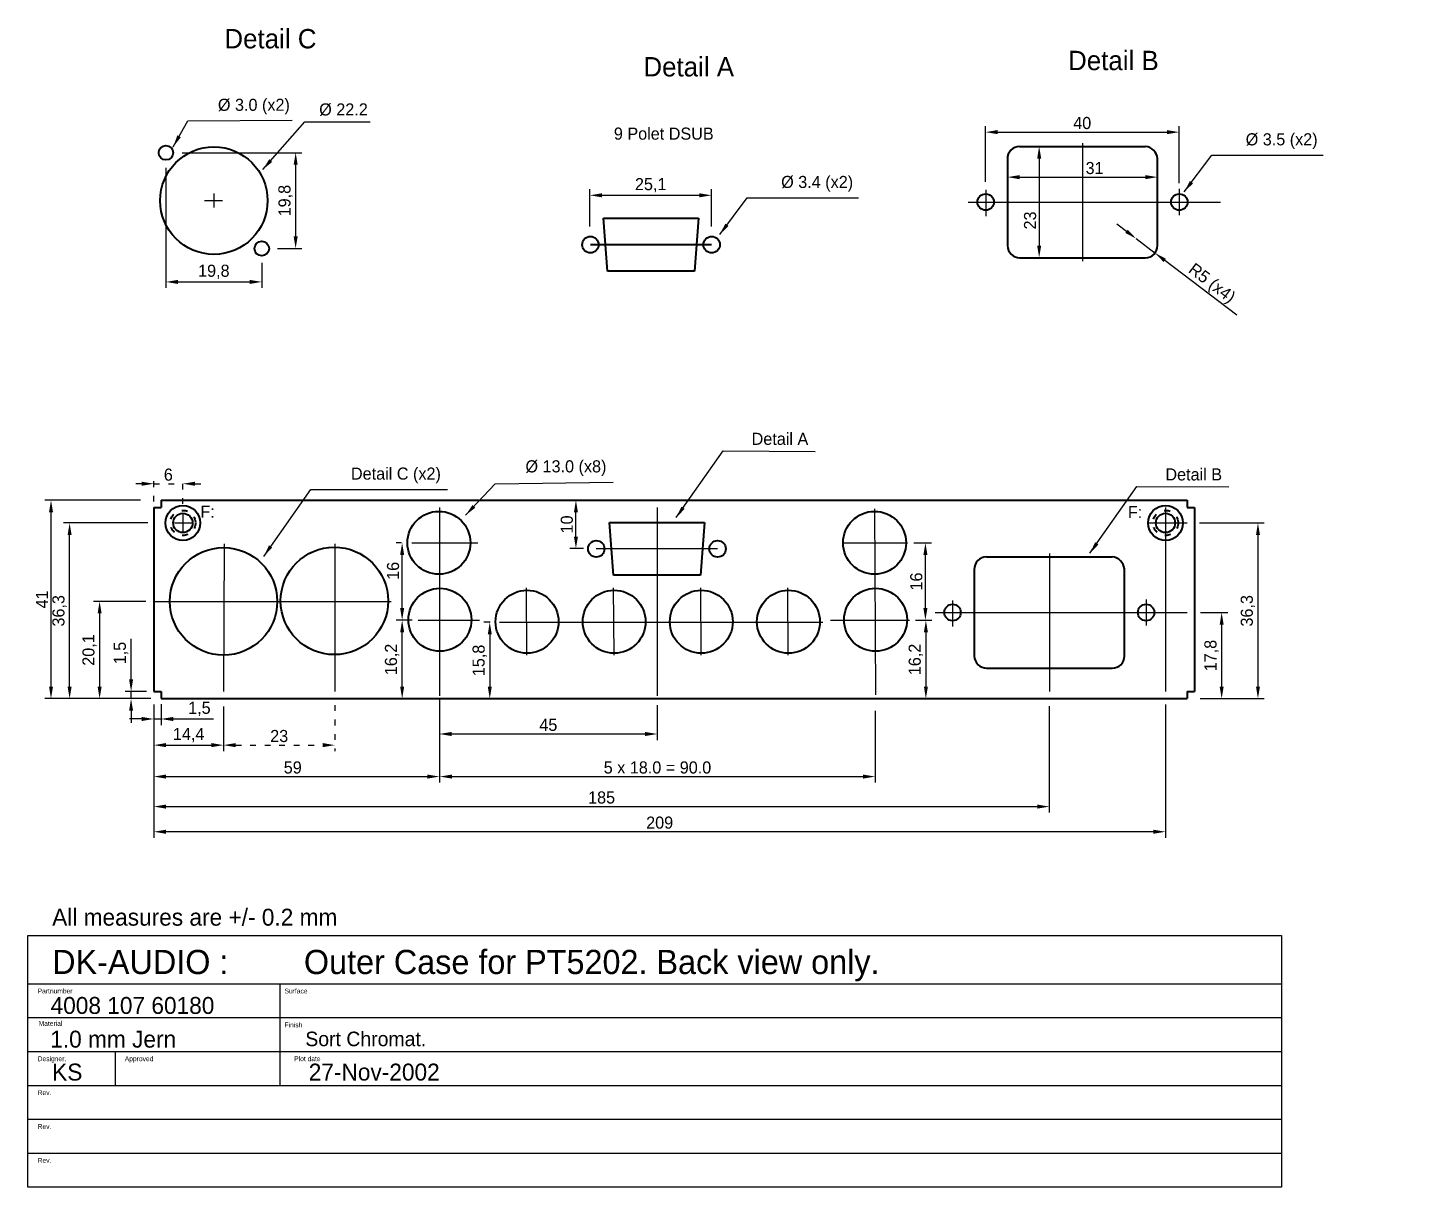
# Model space of a CAD drawing. Header units: millimetres. Extents: x 52 to 1784, y 364 to 751.
# Drawn here: x 1494.6 to 1783.6, y 367.8 to 607.3 of the extents above; entities that cross this region are included whole.
import ezdxf

# ---------------------------------------------------------------- set-up
doc = ezdxf.new("R2010")
doc.units = ezdxf.units.MM
doc.linetypes.add('ACAD_ISO03W100', pattern=[30, 12, -18])
doc.layers.add('kabinet', color=4, linetype='Continuous', lineweight=40)
for name, color, linetype in [('Kabinet dim', 2, 'Continuous'), ('Kabinet guids', 7, 'Continuous'), ('kabinet_dim', 7, 'Continuous'), ('kabinet_dim_help', 7, 'Continuous'), ('kabinet_head', 2, 'Continuous')]:
    doc.layers.add(name, color=color, linetype=linetype)
doc.dimstyles.new('ISO-25', dxfattribs={"dimtxt": 2.5, "dimasz": 2.5, "dimexe": 1.25, "dimexo": 0.625, "dimtad": 1, "dimtxsty": 'Standard', "dimcen": 2.5, "dimadec": 0, "dimazin": 0, "dimtfac": 1, "dimtmove": 0, "dimatfit": 3, "dimfxl": 0, "dimarcsym": 0})

# ---------------------------------------------------------------- blocks, each defined once
blk = doc.blocks.new('*D205')
at = {"layer": 'DEFPOINTS', "color": 0, "ltscale": 0.1}
for p in [(1735.98, 505), (1736.08, 468.7), (1748.68, 468.7)]:
    blk.add_point(p, dxfattribs=at)
at = {"layer": 'Kabinet dim', "color": 0, "lineweight": -2, "ltscale": 0.1}
for p, q in [((1736.61, 505), (1749.93, 505)), ((1748.68, 502.5), (1748.68, 471.2)), ((1736.71, 468.7), (1749.93, 468.7))]:
    blk.add_line(p, q, dxfattribs=at)
at = {"layer": 'Kabinet dim', "color": 0, "ltscale": 0.1}
for points in [[(1748.27, 502.5), (1749.1, 502.5), (1748.68, 505)], [(1748.27, 471.2), (1749.1, 471.2), (1748.68, 468.7)]]:
    blk.add_solid(points, dxfattribs=at)
at = {"layer": 'Kabinet dim', "color": 0, "ltscale": 0.1, "insert": (1746.6, 486.85), "char_height": 2.5, "attachment_point": 5, "rotation": 90}
blk.add_mtext('36,3', dxfattribs=at)
blk = doc.blocks.new('*D206')
at = {"layer": 'DEFPOINTS', "color": 0, "ltscale": 0.1}
for p in [(1736.18, 486.5), (1737.68, 468.7), (1741.18, 468.7)]:
    blk.add_point(p, dxfattribs=at)
at = {"layer": 'Kabinet dim', "color": 0, "lineweight": -2, "ltscale": 0.1}
for p, q in [((1736.81, 486.5), (1742.43, 486.5)), ((1741.18, 484), (1741.18, 471.2)), ((1738.31, 468.7), (1742.43, 468.7))]:
    blk.add_line(p, q, dxfattribs=at)
at = {"layer": 'Kabinet dim', "color": 0, "ltscale": 0.1}
for points in [[(1740.77, 484), (1741.6, 484), (1741.18, 486.5)], [(1740.77, 471.2), (1741.6, 471.2), (1741.18, 468.7)]]:
    blk.add_solid(points, dxfattribs=at)
at = {"layer": 'Kabinet dim', "color": 0, "ltscale": 0.1, "insert": (1739.1, 477.6), "char_height": 2.5, "attachment_point": 5, "rotation": 90}
blk.add_mtext('17,8', dxfattribs=at)
blk = doc.blocks.new('*D207')
at = {"layer": 'DEFPOINTS', "color": 0, "ltscale": 0.1}
for p in [(1677.28, 484.9), (1677.38, 468.7), (1680.08, 468.7)]:
    blk.add_point(p, dxfattribs=at)
at = {"layer": 'Kabinet dim', "color": 0, "lineweight": -2, "ltscale": 0.1}
for p, q in [((1677.91, 484.9), (1681.33, 484.9)), ((1680.08, 482.4), (1680.08, 471.2)), ((1678.01, 468.7), (1681.33, 468.7))]:
    blk.add_line(p, q, dxfattribs=at)
at = {"layer": 'Kabinet dim', "color": 0, "ltscale": 0.1}
for points in [[(1679.67, 482.4), (1680.5, 482.4), (1680.08, 484.9)], [(1679.67, 471.2), (1680.5, 471.2), (1680.08, 468.7)]]:
    blk.add_solid(points, dxfattribs=at)
at = {"layer": 'Kabinet dim', "color": 0, "ltscale": 0.1, "insert": (1678, 476.8), "char_height": 2.5, "attachment_point": 5, "rotation": 90}
blk.add_mtext('16,2', dxfattribs=at)
blk = doc.blocks.new('*D208')
at = {"layer": 'DEFPOINTS', "color": 0, "ltscale": 0.1}
for p in [(1571.88, 484.9), (1574.58, 484.9), (1575.28, 468.7)]:
    blk.add_point(p, dxfattribs=at)
at = {"layer": 'Kabinet dim', "color": 0, "lineweight": -2, "ltscale": 0.1}
for p, q in [((1573.96, 484.9), (1570.63, 484.9)), ((1571.88, 471.2), (1571.88, 482.4)), ((1574.66, 468.7), (1570.63, 468.7))]:
    blk.add_line(p, q, dxfattribs=at)
at = {"layer": 'Kabinet dim', "color": 0, "ltscale": 0.1}
for points in [[(1571.47, 482.4), (1572.3, 482.4), (1571.88, 484.9)], [(1571.47, 471.2), (1572.3, 471.2), (1571.88, 468.7)]]:
    blk.add_solid(points, dxfattribs=at)
at = {"layer": 'Kabinet dim', "color": 0, "ltscale": 0.1, "insert": (1569.8, 476.8), "char_height": 2.5, "attachment_point": 5, "rotation": 90}
blk.add_mtext('16,2', dxfattribs=at)
blk = doc.blocks.new('*D209')
at = {"layer": 'DEFPOINTS', "color": 0, "ltscale": 0.1}
for p in [(1503.18, 505), (1519.98, 505), (1505.98, 468.7)]:
    blk.add_point(p, dxfattribs=at)
at = {"layer": 'Kabinet dim', "color": 0, "lineweight": -2, "ltscale": 0.1}
for p, q in [((1519.36, 505), (1501.93, 505)), ((1503.18, 471.2), (1503.18, 502.5)), ((1505.36, 468.7), (1501.93, 468.7))]:
    blk.add_line(p, q, dxfattribs=at)
at = {"layer": 'Kabinet dim', "color": 0, "ltscale": 0.1}
for points in [[(1502.77, 502.5), (1503.6, 502.5), (1503.18, 505)], [(1502.77, 471.2), (1503.6, 471.2), (1503.18, 468.7)]]:
    blk.add_solid(points, dxfattribs=at)
at = {"layer": 'Kabinet dim', "color": 0, "ltscale": 0.1, "insert": (1501.1, 486.85), "char_height": 2.5, "attachment_point": 5, "rotation": 90}
blk.add_mtext('36,3', dxfattribs=at)
blk = doc.blocks.new('*D210')
at = {"layer": 'DEFPOINTS', "color": 0, "ltscale": 0.1}
for p in [(1519.58, 488.8), (1509.38, 468.7), (1518.98, 468.7)]:
    blk.add_point(p, dxfattribs=at)
at = {"layer": 'Kabinet dim', "color": 0, "lineweight": -2, "ltscale": 0.1}
for p, q in [((1518.96, 488.8), (1508.13, 488.8)), ((1509.38, 486.3), (1509.38, 471.2)), ((1518.36, 468.7), (1508.13, 468.7))]:
    blk.add_line(p, q, dxfattribs=at)
at = {"layer": 'Kabinet dim', "color": 0, "ltscale": 0.1}
for points in [[(1508.97, 486.3), (1509.8, 486.3), (1509.38, 488.8)], [(1508.97, 471.2), (1509.8, 471.2), (1509.38, 468.7)]]:
    blk.add_solid(points, dxfattribs=at)
at = {"layer": 'Kabinet dim', "color": 0, "ltscale": 0.1, "insert": (1507.3, 478.75), "char_height": 2.5, "attachment_point": 5, "rotation": 90}
blk.add_mtext('20,1', dxfattribs=at)
blk = doc.blocks.new('*D211')
at = {"layer": 'DEFPOINTS', "color": 0, "ltscale": 0.1}
for p in [(1499.34, 509.7), (1518.48, 509.7), (1520.58, 468.7)]:
    blk.add_point(p, dxfattribs=at)
at = {"layer": 'Kabinet dim', "color": 0, "lineweight": -2, "ltscale": 0.1}
for p, q in [((1517.86, 509.7), (1498.09, 509.7)), ((1499.34, 471.2), (1499.34, 507.2)), ((1519.96, 468.7), (1498.09, 468.7))]:
    blk.add_line(p, q, dxfattribs=at)
at = {"layer": 'Kabinet dim', "color": 0, "ltscale": 0.1}
for points in [[(1498.93, 507.2), (1499.76, 507.2), (1499.34, 509.7)], [(1498.93, 471.2), (1499.76, 471.2), (1499.34, 468.7)]]:
    blk.add_solid(points, dxfattribs=at)
at = {"layer": 'Kabinet dim', "color": 0, "ltscale": 0.1, "insert": (1497.47, 489.2), "char_height": 2.5, "attachment_point": 5, "rotation": 90}
blk.add_mtext('41', dxfattribs=at)
blk = doc.blocks.new('*D212')
at = {"layer": 'DEFPOINTS', "color": 0, "ltscale": 0.1}
for p in [(1729.58, 468.1), (1520.58, 456.9), (1520.58, 441.2)]:
    blk.add_point(p, dxfattribs=at)
at = {"layer": 'Kabinet dim', "color": 0, "lineweight": -2, "ltscale": 0.1}
for p, q in [((1729.58, 467.47), (1729.58, 439.95)), ((1520.58, 456.27), (1520.58, 439.95)), ((1727.08, 441.2), (1523.08, 441.2))]:
    blk.add_line(p, q, dxfattribs=at)
at = {"layer": 'Kabinet dim', "color": 0, "ltscale": 0.1}
for points in [[(1523.08, 441.62), (1523.08, 440.78), (1520.58, 441.2)], [(1727.08, 441.62), (1727.08, 440.78), (1729.58, 441.2)]]:
    blk.add_solid(points, dxfattribs=at)
at = {"layer": 'Kabinet dim', "color": 0, "ltscale": 0.1, "insert": (1625.08, 443.07), "char_height": 2.5, "attachment_point": 5}
blk.add_mtext('209', dxfattribs=at)
blk = doc.blocks.new('*D213')
at = {"layer": 'DEFPOINTS', "color": 0, "ltscale": 0.1}
for p in [(1705.58, 467.8), (1520.58, 454.5), (1705.58, 446.4)]:
    blk.add_point(p, dxfattribs=at)
at = {"layer": 'Kabinet dim', "color": 0, "lineweight": -2, "ltscale": 0.1}
for p, q in [((1705.58, 467.17), (1705.58, 445.15)), ((1520.58, 453.87), (1520.58, 445.15)), ((1523.08, 446.4), (1703.08, 446.4))]:
    blk.add_line(p, q, dxfattribs=at)
at = {"layer": 'Kabinet dim', "color": 0, "ltscale": 0.1}
for points in [[(1523.08, 446.82), (1523.08, 445.98), (1520.58, 446.4)], [(1703.08, 446.82), (1703.08, 445.98), (1705.58, 446.4)]]:
    blk.add_solid(points, dxfattribs=at)
at = {"layer": 'Kabinet dim', "color": 0, "ltscale": 0.1, "insert": (1613.08, 448.27), "char_height": 2.5, "attachment_point": 5}
blk.add_mtext('185', dxfattribs=at)
blk = doc.blocks.new('*D214')
at = {"layer": 'DEFPOINTS', "color": 0, "linetype": 'Continuous', "ltscale": 0.1}
for p in [(1579.58, 469.26), (1520.58, 461.46), (1579.58, 452.6)]:
    blk.add_point(p, dxfattribs=at)
at = {"layer": 'Kabinet dim', "color": 0, "linetype": 'Continuous', "lineweight": -2, "ltscale": 0.1}
for p, q in [((1579.58, 468.64), (1579.58, 451.35)), ((1520.58, 460.84), (1520.58, 451.35)), ((1523.08, 452.6), (1577.08, 452.6))]:
    blk.add_line(p, q, dxfattribs=at)
at = {"layer": 'Kabinet dim', "color": 0, "linetype": 'Continuous', "ltscale": 0.1}
for points in [[(1523.08, 453.02), (1523.08, 452.18), (1520.58, 452.6)], [(1577.08, 453.02), (1577.08, 452.18), (1579.58, 452.6)]]:
    blk.add_solid(points, dxfattribs=at)
at = {"layer": 'Kabinet dim', "color": 0, "linetype": 'Continuous', "ltscale": 0.1, "insert": (1549.28, 454.47), "char_height": 2.5, "attachment_point": 5}
blk.add_mtext('59', dxfattribs=at)
blk = doc.blocks.new('*D215')
at = {"layer": 'DEFPOINTS', "color": 0, "linetype": 'ACAD_ISO03W100', "ltscale": 0.1}
for p in [(1557.98, 468), (1534.98, 459.9), (1557.98, 459.1)]:
    blk.add_point(p, dxfattribs=at)
at = {"layer": 'Kabinet dim', "color": 0, "linetype": 'ACAD_ISO03W100', "lineweight": -2, "ltscale": 0.1}
for p, q in [((1557.98, 467.37), (1557.98, 457.85)), ((1534.98, 459.27), (1534.98, 457.85)), ((1537.48, 459.1), (1555.48, 459.1))]:
    blk.add_line(p, q, dxfattribs=at)
at = {"layer": 'Kabinet dim', "color": 0, "linetype": 'ACAD_ISO03W100', "ltscale": 0.1}
for points in [[(1537.48, 459.52), (1537.48, 458.68), (1534.98, 459.1)], [(1555.48, 459.52), (1555.48, 458.68), (1557.98, 459.1)]]:
    blk.add_solid(points, dxfattribs=at)
at = {"layer": 'Kabinet dim', "color": 0, "linetype": 'ACAD_ISO03W100', "ltscale": 0.1, "insert": (1546.48, 460.97), "char_height": 2.5, "attachment_point": 5}
blk.add_mtext('23', dxfattribs=at)
blk = doc.blocks.new('*D216')
at = {"layer": 'DEFPOINTS', "color": 0, "ltscale": 0.1}
for p in [(1520.58, 465.7), (1534.98, 467.7), (1534.98, 459.1)]:
    blk.add_point(p, dxfattribs=at)
at = {"layer": 'Kabinet dim', "color": 0, "lineweight": -2, "ltscale": 0.1}
for p, q in [((1534.98, 467.07), (1534.98, 457.85)), ((1520.58, 465.07), (1520.58, 457.85)), ((1523.08, 459.1), (1532.48, 459.1))]:
    blk.add_line(p, q, dxfattribs=at)
at = {"layer": 'Kabinet dim', "color": 0, "ltscale": 0.1}
for points in [[(1523.08, 459.52), (1523.08, 458.68), (1520.58, 459.1)], [(1532.48, 459.52), (1532.48, 458.68), (1534.98, 459.1)]]:
    blk.add_solid(points, dxfattribs=at)
at = {"layer": 'Kabinet dim', "color": 0, "ltscale": 0.1, "insert": (1527.78, 461.18), "char_height": 2.5, "attachment_point": 5}
blk.add_mtext('14,4', dxfattribs=at)
blk = doc.blocks.new('*D217')
at = {"layer": 'DEFPOINTS', "color": 0, "ltscale": 0.1}
for p in [(1520.58, 468.1), (1522.08, 468.2), (1522.08, 464.5)]:
    blk.add_point(p, dxfattribs=at)
at = {"layer": 'Kabinet dim', "color": 0, "lineweight": -2, "ltscale": 0.1}
for p, q in [((1520.58, 467.47), (1520.58, 463.25)), ((1522.08, 467.57), (1522.08, 463.25)), ((1518.08, 464.5), (1515.58, 464.5)), ((1520.58, 464.5), (1522.08, 464.5)), ((1524.58, 464.5), (1532.92, 464.5))]:
    blk.add_line(p, q, dxfattribs=at)
at = {"layer": 'Kabinet dim', "color": 0, "ltscale": 0.1}
for points in [[(1518.08, 464.92), (1518.08, 464.08), (1520.58, 464.5)], [(1524.58, 464.92), (1524.58, 464.08), (1522.08, 464.5)]]:
    blk.add_solid(points, dxfattribs=at)
at = {"layer": 'Kabinet dim', "color": 0, "ltscale": 0.1, "insert": (1530, 466.58), "char_height": 2.5, "attachment_point": 5}
blk.add_mtext('1,5', dxfattribs=at)
blk = doc.blocks.new('*D218')
at = {"layer": 'DEFPOINTS', "color": 0, "ltscale": 0.1}
for p in [(1515.88, 470.2), (1519.18, 468.7), (1519.68, 470.2)]:
    blk.add_point(p, dxfattribs=at)
at = {"layer": 'Kabinet dim', "color": 0, "lineweight": -2, "ltscale": 0.1}
for p, q in [((1515.88, 472.7), (1515.88, 481.03)), ((1519.06, 470.2), (1514.63, 470.2)), ((1518.56, 468.7), (1514.63, 468.7)), ((1515.88, 468.7), (1515.88, 470.2)), ((1515.88, 466.2), (1515.88, 463.7))]:
    blk.add_line(p, q, dxfattribs=at)
at = {"layer": 'Kabinet dim', "color": 0, "ltscale": 0.1}
for points in [[(1515.47, 472.7), (1516.3, 472.7), (1515.88, 470.2)], [(1515.47, 466.2), (1516.3, 466.2), (1515.88, 468.7)]]:
    blk.add_solid(points, dxfattribs=at)
at = {"layer": 'Kabinet dim', "color": 0, "ltscale": 0.1, "insert": (1513.8, 478.12), "char_height": 2.5, "attachment_point": 5, "rotation": 90}
blk.add_mtext('1,5', dxfattribs=at)
blk = doc.blocks.new('*D219')
at = {"layer": 'DEFPOINTS', "color": 0, "linetype": 'Continuous', "ltscale": 0.1}
for p in [(1669.58, 466.8), (1579.68, 452.6), (1669.58, 452.6)]:
    blk.add_point(p, dxfattribs=at)
at = {"layer": 'Kabinet dim', "color": 0, "linetype": 'Continuous', "lineweight": -2, "ltscale": 0.1}
for p, q in [((1669.58, 466.17), (1669.58, 451.35)), ((1579.68, 453.22), (1579.68, 453.85)), ((1582.18, 452.6), (1667.08, 452.6))]:
    blk.add_line(p, q, dxfattribs=at)
at = {"layer": 'Kabinet dim', "color": 0, "linetype": 'Continuous', "ltscale": 0.1}
for points in [[(1582.18, 453.02), (1582.18, 452.18), (1579.68, 452.6)], [(1667.08, 453.02), (1667.08, 452.18), (1669.58, 452.6)]]:
    blk.add_solid(points, dxfattribs=at)
at = {"layer": 'Kabinet dim', "color": 0, "linetype": 'Continuous', "ltscale": 0.1, "insert": (1624.63, 454.47), "char_height": 2.5, "attachment_point": 5}
blk.add_mtext('5 x 18.0 = 90.0', dxfattribs=at)
blk = doc.blocks.new('*D220')
at = {"layer": 'DEFPOINTS', "color": 0, "ltscale": 0.1}
for p in [(1624.58, 468), (1579.58, 462.6), (1624.58, 461.4)]:
    blk.add_point(p, dxfattribs=at)
at = {"layer": 'Kabinet dim', "color": 0, "lineweight": -2, "ltscale": 0.1}
for p, q in [((1624.58, 467.37), (1624.58, 460.15)), ((1579.58, 461.97), (1579.58, 460.15)), ((1582.08, 461.4), (1622.08, 461.4))]:
    blk.add_line(p, q, dxfattribs=at)
at = {"layer": 'Kabinet dim', "color": 0, "ltscale": 0.1}
for points in [[(1582.08, 461.82), (1582.08, 460.98), (1579.58, 461.4)], [(1622.08, 461.82), (1622.08, 460.98), (1624.58, 461.4)]]:
    blk.add_solid(points, dxfattribs=at)
at = {"layer": 'Kabinet dim', "color": 0, "ltscale": 0.1, "insert": (1602.08, 463.27), "char_height": 2.5, "attachment_point": 5}
blk.add_mtext('45', dxfattribs=at)
blk = doc.blocks.new('*D221')
at = {"layer": 'DEFPOINTS', "color": 0, "ltscale": 0.1}
for p in [(1590.68, 484.5), (1589.98, 468.7), (1590.68, 468.7)]:
    blk.add_point(p, dxfattribs=at)
at = {"layer": 'Kabinet dim', "color": 0, "lineweight": -2, "ltscale": 0.1}
for p, q in [((1590.06, 484.5), (1588.73, 484.5)), ((1589.98, 482), (1589.98, 471.2)), ((1590.06, 468.7), (1588.73, 468.7))]:
    blk.add_line(p, q, dxfattribs=at)
at = {"layer": 'Kabinet dim', "color": 0, "ltscale": 0.1}
for points in [[(1589.57, 482), (1590.4, 482), (1589.98, 484.5)], [(1589.57, 471.2), (1590.4, 471.2), (1589.98, 468.7)]]:
    blk.add_solid(points, dxfattribs=at)
at = {"layer": 'Kabinet dim', "color": 0, "ltscale": 0.1, "insert": (1587.9, 476.6), "char_height": 2.5, "attachment_point": 5, "rotation": 90}
blk.add_mtext('15,8', dxfattribs=at)
blk = doc.blocks.new('*D222')
at = {"layer": 'DEFPOINTS', "color": 0, "ltscale": 0.1}
for p in [(1525.78, 581.5), (1545.48, 561.7), (1549.88, 561.7)]:
    blk.add_point(p, dxfattribs=at)
at = {"layer": 'Kabinet dim', "color": 0, "lineweight": -2, "ltscale": 0.1}
for p, q in [((1526.41, 581.5), (1551.13, 581.5)), ((1549.88, 579), (1549.88, 564.2)), ((1546.11, 561.7), (1551.13, 561.7))]:
    blk.add_line(p, q, dxfattribs=at)
at = {"layer": 'Kabinet dim', "color": 0, "ltscale": 0.1}
for points in [[(1549.47, 579), (1550.3, 579), (1549.88, 581.5)], [(1549.47, 564.2), (1550.3, 564.2), (1549.88, 561.7)]]:
    blk.add_solid(points, dxfattribs=at)
at = {"layer": 'Kabinet dim', "color": 0, "ltscale": 0.1, "insert": (1547.8, 571.6), "char_height": 2.5, "attachment_point": 5, "rotation": 90}
blk.add_mtext('19,8', dxfattribs=at)
blk = doc.blocks.new('*D223')
at = {"layer": 'DEFPOINTS', "color": 0, "ltscale": 0.1}
for p in [(1523.08, 579), (1542.88, 559.4), (1542.88, 554.8)]:
    blk.add_point(p, dxfattribs=at)
at = {"layer": 'Kabinet dim', "color": 0, "lineweight": -2, "ltscale": 0.1}
for p, q in [((1523.08, 578.37), (1523.08, 553.55)), ((1542.88, 558.77), (1542.88, 553.55)), ((1525.58, 554.8), (1540.38, 554.8))]:
    blk.add_line(p, q, dxfattribs=at)
at = {"layer": 'Kabinet dim', "color": 0, "ltscale": 0.1}
for points in [[(1525.58, 555.22), (1525.58, 554.38), (1523.08, 554.8)], [(1540.38, 555.22), (1540.38, 554.38), (1542.88, 554.8)]]:
    blk.add_solid(points, dxfattribs=at)
at = {"layer": 'Kabinet dim', "color": 0, "ltscale": 0.1, "insert": (1532.98, 556.88), "char_height": 2.5, "attachment_point": 5}
blk.add_mtext('19,8', dxfattribs=at)
blk = doc.blocks.new('*D224')
at = {"layer": 'DEFPOINTS', "color": 0, "linetype": 'ACAD_ISO03W100', "ltscale": 0.1}
for p in [(1526.58, 513.1), (1520.58, 508.8), (1526.58, 508.3)]:
    blk.add_point(p, dxfattribs=at)
at = {"layer": 'Kabinet dim', "color": 0, "linetype": 'ACAD_ISO03W100', "lineweight": -2, "ltscale": 0.1}
for p, q in [((1518.08, 513.1), (1515.58, 513.1)), ((1520.58, 509.42), (1520.58, 514.35)), ((1520.58, 513.1), (1526.58, 513.1)), ((1526.58, 508.92), (1526.58, 514.35)), ((1529.08, 513.1), (1531.58, 513.1))]:
    blk.add_line(p, q, dxfattribs=at)
at = {"layer": 'Kabinet dim', "color": 0, "linetype": 'ACAD_ISO03W100', "ltscale": 0.1}
for points in [[(1518.08, 513.52), (1518.08, 512.68), (1520.58, 513.1)], [(1529.08, 513.52), (1529.08, 512.68), (1526.58, 513.1)]]:
    blk.add_solid(points, dxfattribs=at)
at = {"layer": 'Kabinet dim', "color": 0, "linetype": 'ACAD_ISO03W100', "ltscale": 0.1, "insert": (1523.58, 514.97), "char_height": 2.5, "attachment_point": 5}
blk.add_mtext('6', dxfattribs=at)
blk = doc.blocks.new('*D225')
at = {"layer": 'DEFPOINTS', "color": 0, "ltscale": 0.1}
for p in [(1732.38, 585.75), (1692.38, 574.85), (1732.38, 574.6)]:
    blk.add_point(p, dxfattribs=at)
at = {"layer": 'Kabinet dim', "color": 0, "lineweight": -2, "ltscale": 0.1}
for p, q in [((1692.38, 575.47), (1692.38, 587)), ((1732.38, 575.22), (1732.38, 587)), ((1694.88, 585.75), (1729.88, 585.75))]:
    blk.add_line(p, q, dxfattribs=at)
at = {"layer": 'Kabinet dim', "color": 0, "ltscale": 0.1}
for points in [[(1694.88, 586.17), (1694.88, 585.33), (1692.38, 585.75)], [(1729.88, 586.17), (1729.88, 585.33), (1732.38, 585.75)]]:
    blk.add_solid(points, dxfattribs=at)
at = {"layer": 'Kabinet dim', "color": 0, "ltscale": 0.1, "insert": (1712.38, 587.62), "char_height": 2.5, "attachment_point": 5}
blk.add_mtext('40', dxfattribs=at)
blk = doc.blocks.new('*D226')
at = {"layer": 'DEFPOINTS', "color": 0, "ltscale": 0.1}
for p in [(1696.93, 576.7), (1727.93, 576.7), (1727.93, 576.45)]:
    blk.add_point(p, dxfattribs=at)
at = {"layer": 'Kabinet dim', "color": 0, "lineweight": -2, "ltscale": 0.1}
for p, q in [((1696.93, 576.07), (1696.93, 575.2)), ((1699.43, 576.45), (1725.43, 576.45)), ((1727.93, 576.07), (1727.93, 575.2))]:
    blk.add_line(p, q, dxfattribs=at)
at = {"layer": 'Kabinet dim', "color": 0, "ltscale": 0.1}
for points in [[(1699.43, 576.87), (1699.43, 576.03), (1696.93, 576.45)], [(1725.43, 576.87), (1725.43, 576.03), (1727.93, 576.45)]]:
    blk.add_solid(points, dxfattribs=at)
at = {"layer": 'Kabinet dim', "color": 0, "ltscale": 0.1, "insert": (1714.93, 578.32), "char_height": 2.5, "attachment_point": 5}
blk.add_mtext('31', dxfattribs=at)
blk = doc.blocks.new('*D227')
at = {"layer": 'DEFPOINTS', "color": 0, "ltscale": 0.1}
for p in [(1704.68, 582.8), (1703.48, 559.8), (1704.78, 559.8)]:
    blk.add_point(p, dxfattribs=at)
at = {"layer": 'Kabinet dim', "color": 0, "lineweight": -2, "ltscale": 0.1}
for p, q in [((1704.06, 582.8), (1702.23, 582.8)), ((1703.48, 580.3), (1703.48, 562.3)), ((1704.16, 559.8), (1702.23, 559.8))]:
    blk.add_line(p, q, dxfattribs=at)
at = {"layer": 'Kabinet dim', "color": 0, "ltscale": 0.1}
for points in [[(1703.07, 580.3), (1703.9, 580.3), (1703.48, 582.8)], [(1703.07, 562.3), (1703.9, 562.3), (1703.48, 559.8)]]:
    blk.add_solid(points, dxfattribs=at)
at = {"layer": 'Kabinet dim', "color": 0, "ltscale": 0.1, "insert": (1701.61, 567.5), "char_height": 2.5, "attachment_point": 5, "rotation": 90}
blk.add_mtext('23', dxfattribs=at)
blk = doc.blocks.new('*D228')
at = {"layer": 'DEFPOINTS', "color": 0, "ltscale": 0.1}
for p in [(1571.88, 500.9), (1572.38, 500.9), (1572.38, 484.9)]:
    blk.add_point(p, dxfattribs=at)
at = {"layer": 'Kabinet dim', "color": 0, "lineweight": -2, "ltscale": 0.1}
for p, q in [((1571.76, 500.9), (1570.63, 500.9)), ((1571.88, 487.4), (1571.88, 498.4)), ((1571.76, 484.9), (1570.63, 484.9))]:
    blk.add_line(p, q, dxfattribs=at)
at = {"layer": 'Kabinet dim', "color": 0, "ltscale": 0.1}
for points in [[(1571.47, 498.4), (1572.3, 498.4), (1571.88, 500.9)], [(1571.47, 487.4), (1572.3, 487.4), (1571.88, 484.9)]]:
    blk.add_solid(points, dxfattribs=at)
at = {"layer": 'Kabinet dim', "color": 0, "ltscale": 0.1, "insert": (1570.01, 495.1), "char_height": 2.5, "attachment_point": 5, "rotation": 90}
blk.add_mtext('16', dxfattribs=at)
blk = doc.blocks.new('*D229')
at = {"layer": 'DEFPOINTS', "color": 0, "ltscale": 0.1}
for p in [(1607.78, 509.7), (1609.98, 509.7), (1609.98, 499.7)]:
    blk.add_point(p, dxfattribs=at)
at = {"layer": 'Kabinet dim', "color": 0, "lineweight": -2, "ltscale": 0.1}
for p, q in [((1609.36, 509.7), (1606.53, 509.7)), ((1607.78, 502.2), (1607.78, 507.2)), ((1609.36, 499.7), (1606.53, 499.7))]:
    blk.add_line(p, q, dxfattribs=at)
at = {"layer": 'Kabinet dim', "color": 0, "ltscale": 0.1}
for points in [[(1607.37, 507.2), (1608.2, 507.2), (1607.78, 509.7)], [(1607.37, 502.2), (1608.2, 502.2), (1607.78, 499.7)]]:
    blk.add_solid(points, dxfattribs=at)
at = {"layer": 'Kabinet dim', "color": 0, "ltscale": 0.1, "insert": (1605.91, 504.7), "char_height": 2.5, "attachment_point": 5, "rotation": 90}
blk.add_mtext('10', dxfattribs=at)
blk = doc.blocks.new('*D230')
at = {"layer": 'DEFPOINTS', "color": 0, "ltscale": 0.1}
for p in [(1635.78, 572.7), (1610.68, 565.6), (1635.78, 565.6)]:
    blk.add_point(p, dxfattribs=at)
at = {"layer": 'Kabinet dim', "color": 0, "lineweight": -2, "ltscale": 0.1}
for p, q in [((1610.68, 566.22), (1610.68, 573.95)), ((1613.18, 572.7), (1633.28, 572.7)), ((1635.78, 566.22), (1635.78, 573.95))]:
    blk.add_line(p, q, dxfattribs=at)
at = {"layer": 'Kabinet dim', "color": 0, "ltscale": 0.1}
for points in [[(1613.18, 573.12), (1613.18, 572.28), (1610.68, 572.7)], [(1633.28, 573.12), (1633.28, 572.28), (1635.78, 572.7)]]:
    blk.add_solid(points, dxfattribs=at)
at = {"layer": 'Kabinet dim', "color": 0, "ltscale": 0.1, "insert": (1623.23, 574.78), "char_height": 2.5, "attachment_point": 5}
blk.add_mtext('25,1', dxfattribs=at)
blk = doc.blocks.new('*D231')
at = {"layer": 'DEFPOINTS', "color": 0, "ltscale": 0.1}
for p in [(1676.98, 500.9), (1679.98, 500.9), (1678.88, 484.9)]:
    blk.add_point(p, dxfattribs=at)
at = {"layer": 'Kabinet dim', "color": 0, "lineweight": -2, "ltscale": 0.1}
for p, q in [((1677.61, 500.9), (1681.23, 500.9)), ((1679.98, 487.4), (1679.98, 498.4)), ((1679.51, 484.9), (1681.23, 484.9))]:
    blk.add_line(p, q, dxfattribs=at)
at = {"layer": 'Kabinet dim', "color": 0, "ltscale": 0.1}
for points in [[(1679.57, 498.4), (1680.4, 498.4), (1679.98, 500.9)], [(1679.57, 487.4), (1680.4, 487.4), (1679.98, 484.9)]]:
    blk.add_solid(points, dxfattribs=at)
at = {"layer": 'Kabinet dim', "color": 0, "ltscale": 0.1, "insert": (1678.11, 492.9), "char_height": 2.5, "attachment_point": 5, "rotation": 90}
blk.add_mtext('16', dxfattribs=at)
blk = doc.blocks.new('*D232')
at = {"layer": 'DEFPOINTS', "color": 0, "ltscale": 0.1}
for p in [(1723.53, 563.74), (1727.43, 560.77)]:
    blk.add_point(p, dxfattribs=at)
at = {"layer": 'Kabinet dim', "color": 0, "lineweight": -2, "ltscale": 0.1}
for p, q in [((1721.54, 565.25), (1719.55, 566.76)), ((1723.53, 563.74), (1727.43, 560.77)), ((1744.34, 547.9), (1729.42, 559.25))]:
    blk.add_line(p, q, dxfattribs=at)
at = {"layer": 'Kabinet dim', "color": 0, "ltscale": 0.1}
for points in [[(1721.79, 565.58), (1721.29, 564.92), (1723.53, 563.74)], [(1729.67, 559.59), (1729.17, 558.92), (1727.43, 560.77)]]:
    blk.add_solid(points, dxfattribs=at)
at = {"layer": 'Kabinet dim', "color": 0, "ltscale": 0.1, "insert": (1739.01, 554.31), "char_height": 2.5, "attachment_point": 5, "rotation": 322.7382}
blk.add_mtext('R5 (x4)', dxfattribs=at)

msp = doc.modelspace()

# ---------------------------------------------------------------- linework, layer by layer
at = {"layer": 'kabinet'}
for p, q in [((1699.43101, 582.8018), (1725.43101, 582.8018)), ((1696.93101, 580.3018), (1696.93101, 562.3018)), ((1727.93101, 562.3018), (1727.93101, 580.3018)), ((1699.43101, 559.8018), (1725.43101, 559.8018)), ((1522.08333, 509.7), (1734.08333, 509.7)), ((1522.08333, 509.7), (1522.08333, 508.2)), ((1734.08333, 509.7), (1734.08333, 508.2)), ((1520.58333, 508.2), (1520.58333, 470.2)), ((1520.58333, 508.2), (1522.08333, 508.2)), ((1734.08333, 508.2), (1735.58333, 508.2)), ((1735.58333, 508.2), (1735.58333, 470.2)), ((1692.58333, 498), (1718.58333, 498)), ((1690.08333, 495.5), (1690.08333, 477.5)), ((1721.08333, 477.5), (1721.08333, 495.5)), ((1692.58333, 475), (1718.58333, 475)), ((1520.58333, 470.2), (1522.08333, 470.2)), ((1522.08333, 470.2), (1522.08333, 468.7)), ((1522.08333, 468.7), (1734.08333, 468.7)), ((1734.08333, 470.2), (1735.58333, 470.2)), ((1734.08333, 470.2), (1734.08333, 468.7))]:
    msp.add_line(p, q, dxfattribs=at)
at = {"layer": 'kabinet', "ltscale": 0.1}
for p, q in [((1613.48487, 567.94043), (1633.11136, 567.94043)), ((1614.31272, 557.04043), (1613.48487, 567.94043)), ((1633.11136, 567.94043), (1632.28351, 557.04043)), ((1635.82312, 562.49043), (1610.77312, 562.49043)), ((1632.28351, 557.04043), (1614.31272, 557.04043)), ((1614.69509, 505.1), (1634.32158, 505.1)), ((1615.52294, 494.2), (1614.69509, 505.1)), ((1634.32158, 505.1), (1633.49373, 494.2)), ((1633.49373, 494.2), (1615.52294, 494.2))]:
    msp.add_line(p, q, dxfattribs=at)
at = {"layer": 'kabinet'}
for centre, radius in [((1523.08333, 581.5), 1.5), ((1532.98333, 571.6), 11.1), ((1692.43101, 571.3018), 1.7), ((1732.43101, 571.3018), 1.7), ((1542.88333, 561.7), 1.5), ((1579.48333, 500.9), 6.5), ((1669.48333, 500.9), 6.5), ((1534.98333, 488.8), 11.1), ((1557.88333, 488.9), 11.1), ((1579.68333, 485), 6.5), ((1669.68333, 485), 6.5), ((1597.68333, 484.6), 6.5), ((1615.68333, 484.6), 6.5), ((1633.68333, 484.6), 6.5), ((1651.68333, 484.6), 6.5), ((1685.58333, 486.5), 1.7), ((1725.58333, 486.5), 1.7)]:
    msp.add_circle(centre, radius, dxfattribs=at)
at = {"layer": 'kabinet', "ltscale": 0.1}
for centre in [(1610.77312, 562.49043), (1635.82312, 562.49043), (1611.98333, 499.65), (1637.03333, 499.65)]:
    msp.add_circle(centre, 1.7, dxfattribs=at)
at = {"layer": 'kabinet', "linetype": 'Continuous', "ltscale": 0.1}
for centre, radius in [((1526.58334, 505), 3.6), ((1526.58334, 505), 2), ((1729.58334, 505), 3.6), ((1729.58334, 505), 2)]:
    msp.add_circle(centre, radius, dxfattribs=at)
at = {"layer": 'kabinet', "linetype": 'ACAD_ISO03W100', "ltscale": 0.1}
for centre in [(1526.58334, 505), (1729.58334, 505)]:
    msp.add_circle(centre, 2.6, dxfattribs=at)
at = {"layer": 'kabinet'}
for centre, radius, start, end in [((1699.48101, 580.2518), 2.55049, 91.1233027, 181.1233027), ((1725.18286, 580.05365), 2.75933, 5.1596517, 84.8403483), ((1699.48101, 562.3518), 2.55049, 181.1233027, 271.1233027), ((1725.48101, 562.2518), 2.45051, 268.8308607, 1.1691393), ((1692.63333, 495.45), 2.55049, 91.1233027, 181.1233027), ((1718.33518, 495.25185), 2.75933, 5.1596517, 84.8403483), ((1692.63333, 477.55), 2.55049, 181.1233027, 271.1233027), ((1718.63333, 477.45), 2.45051, 268.8308607, 1.1691393)]:
    msp.add_arc(centre, radius, start, end, dxfattribs=at)
at = {"layer": 'Kabinet dim'}
for p, q in [((1532.98333, 573.1), (1532.98333, 570.2)), ((1531.08333, 571.6), (1534.78333, 571.6))]:
    msp.add_line(p, q, dxfattribs=at)
at = {"layer": 'Kabinet guids'}
for p, q in [((1662.78333, 500.9), (1676.28333, 500.9)), ((1591.98333, 484.5), (1658.78333, 484.5)), ((1660.38333, 484.9), (1676.68333, 484.9))]:
    msp.add_line(p, q, dxfattribs=at)
at = {"layer": 'kabinet_dim_help'}
for p, q in [((1712.43101, 583.5018), (1712.4269, 559.08918)), ((1692.43101, 573.8018), (1692.43101, 568.4018)), ((1732.43101, 574.0018), (1732.43101, 568.6018)), ((1688.83101, 571.3018), (1740.93101, 571.3018)), ((1729.58333, 508.2), (1729.58333, 470.2)), ((1726.08333, 505), (1734.08333, 505)), ((1535.08333, 500.7), (1534.98333, 470.2)), ((1557.98333, 500.7), (1557.98333, 470.2)), ((1705.58333, 498.7), (1705.58333, 470.2)), ((1520.58333, 488.8), (1569.58333, 488.8)), ((1685.58333, 489), (1685.58333, 483.6)), ((1725.58333, 489.2), (1725.58333, 483.8)), ((1681.98333, 486.5), (1734.08333, 486.5))]:
    msp.add_line(p, q, dxfattribs=at)
at = {"layer": 'kabinet_dim_help', "linetype": 'ACAD_ISO03W100'}
for p, q in [((1526.58333, 506.9), (1526.58333, 503.1)), ((1524.88333, 505), (1528.38333, 505))]:
    msp.add_line(p, q, dxfattribs=at)
at = {"layer": 'kabinet_dim_help', "linetype": 'Continuous'}
for p, q in [((1579.58333, 508.2), (1579.58333, 469.3)), ((1624.58333, 508.2), (1624.58333, 469.3)), ((1669.48333, 507.9), (1669.68333, 469.5)), ((1573.88333, 500.9), (1587.48333, 500.9)), ((1597.48333, 491.6), (1597.58333, 477.7)), ((1615.48333, 491.6), (1615.58333, 477.7)), ((1633.48333, 491.6), (1633.58333, 477.7)), ((1651.48333, 491.6), (1651.58333, 477.7)), ((1575.18333, 484.9), (1587.88333, 484.9))]:
    msp.add_line(p, q, dxfattribs=at)
at = {"layer": 'kabinet_dim_help', "ltscale": 0.1}
msp.add_line((1637.03333, 499.65), (1611.98333, 499.65), dxfattribs=at)
at = {"layer": 'kabinet_head'}
for p, q in [((1494.58333, 419.8), (1753.54492, 419.8)), ((1494.58333, 367.8), (1494.58333, 419.8)), ((1753.54492, 419.8), (1753.54492, 367.8)), ((1753.54492, 367.8), (1494.58333, 367.8))]:
    msp.add_line(p, q, dxfattribs=at)
at = {"layer": 'kabinet_head', "color": 2}
for p, q in [((1494.58333, 409.8), (1753.54492, 409.8)), ((1546.58333, 409.8), (1546.58333, 402.8)), ((1494.58333, 402.8), (1753.54492, 402.8)), ((1546.58333, 402.8), (1546.58333, 395.8)), ((1494.58333, 395.8), (1753.54492, 395.8)), ((1512.58333, 395.8), (1512.58333, 388.8)), ((1546.58333, 395.8), (1546.58333, 388.8)), ((1494.58333, 388.8), (1753.54492, 388.8)), ((1494.58333, 381.8), (1753.54492, 381.8)), ((1494.58333, 374.8), (1753.54492, 374.8))]:
    msp.add_line(p, q, dxfattribs=at)

# ---------------------------------------------------------------- texts
at = {"layer": 'Kabinet dim', "ltscale": 0.1, "char_height": 4, "attachment_point": 9}
for s, insert in [('Detail C', (1554.18333, 603)), ('Detail A', (1640.45, 597.2)), ('Detail B', (1728.18333, 598.5))]:
    msp.add_mtext(s, dxfattribs=dict(at, insert=insert))
at = {"layer": 'Kabinet dim', "char_height": 2.5, "attachment_point": 9}
for s, insert in [('Ø 3.0 (x2)', (1548.68333, 589.4)), ('Ø 22.2', (1564.78333, 589.1)), ('9 Polet DSUB', (1636.24396, 584.15592)), ('Ø 3.5 (x2)', (1761.00933, 582.26322)), ('Ø 3.4 (x2)', (1665.04396, 573.45592)), ('Detail A', (1655.78333, 521.1)), ('Ø 13.0 (x8)', (1614.08333, 514.7)), ('Detail C (x2)', (1579.88333, 513.2)), ('Detail B', (1741.26666, 513.74882))]:
    msp.add_mtext(s, dxfattribs=dict(at, insert=insert))
at = {"layer": 'kabinet_dim', "char_height": 2.5, "attachment_point": 9}
for insert in [(1533.18333, 506.1), (1724.78333, 506)]:
    msp.add_mtext('F:', dxfattribs=dict(at, insert=insert))
at = {"layer": 'kabinet_head', "color": 2}
for s, p in [('All measures are +/- 0.2 mm', (1499.58333, 421.8)), ('4008 107 60180', (1499.25368, 403.56441)), ('1.0 mm Jern', (1499.18333, 396.6)), ('KS', (1499.58333, 389.8)), ('27-Nov-2002', (1552.58333, 389.8))]:
    msp.add_text(s, height=3.5, dxfattribs=at).set_placement(p)
at = {"layer": 'kabinet_head'}
for s, height, p in [('DK-AUDIO :', 5, (1499.58333, 411.8)), ('Outer Case for PT5202. Back view only.', 5, (1551.58333, 411.8)), ('Sort Chromat.', 3, (1551.88333, 396.9))]:
    msp.add_text(s, height=height, dxfattribs=at).set_placement(p)
at = {"layer": 'kabinet_head', "color": 7}
for s, p in [('Partnumber', (1496.58333, 407.8)), ('Surface', (1547.58333, 407.8)), ('Material', (1496.78333, 401.1)), ('Finish', (1547.58333, 400.8)), ('Designer.', (1496.58333, 393.8)), ('Approved', (1514.58333, 393.8)), ('Plot date', (1549.58333, 393.8)), ('Rev.', (1496.58333, 386.8)), ('Rev.', (1496.58333, 379.8)), ('Rev.', (1496.58333, 372.8))]:
    msp.add_text(s, height=1, dxfattribs=at).set_placement(p)

# ---------------------------------------------------------------- dimensions: what is measured, and where the dimension line sits
at = {"layer": 'Kabinet dim'}
for base, p1, p2, picture, middle in [((1732.38333, 585.75), (1692.38333, 574.85), (1732.38333, 574.6), '*D225', (1712.38333, 587.625)), ((1542.88333, 554.8), (1523.08333, 579), (1542.88333, 559.4), '*D223', (1532.98333, 556.88333)), ((1635.78333, 572.7), (1610.68333, 565.6), (1635.78333, 565.6), '*D230', (1623.23333, 574.78333)), ((1522.08333, 464.5), (1520.58333, 468.1), (1522.08333, 468.2), '*D217', (1530, 466.58333)), ((1520.58333, 441.2), (1729.58333, 468.1), (1520.58333, 456.9), '*D212', (1625.08333, 443.075)), ((1705.58333, 446.4), (1520.58333, 454.5), (1705.58333, 467.8), '*D213', (1613.08333, 448.275)), ((1534.98333, 459.1), (1520.58333, 465.7), (1534.98333, 467.7), '*D216', (1527.78333, 461.18333)), ((1624.58333, 461.4), (1579.58333, 462.6), (1624.58333, 468), '*D220', (1602.08333, 463.275))]:
    dim = msp.add_linear_dim(base=base, p1=p1, p2=p2, dimstyle='ISO-25', dxfattribs=at)
    dim.commit()
    dim.dimension.update_dxf_attribs({"geometry": picture, "text_midpoint": middle})
for base, p1, p2, picture, middle in [((1549.88333, 561.7), (1525.78333, 581.5), (1545.48333, 561.7), '*D222', (1547.8, 571.6)), ((1499.3427, 509.7), (1520.58333, 468.7), (1518.48333, 509.7), '*D211', (1497.4677, 489.2)), ((1607.78333, 509.7), (1609.98333, 499.7), (1609.98333, 509.7), '*D229', (1605.90833, 504.7)), ((1503.18333, 505), (1505.98333, 468.7), (1519.98333, 505), '*D209', (1501.1, 486.85)), ((1748.68333, 468.7), (1735.98333, 505), (1736.08333, 468.7), '*D205', (1746.6, 486.85)), ((1679.98333, 500.9), (1678.88333, 484.9), (1676.98333, 500.9), '*D231', (1678.10833, 492.9)), ((1509.38333, 468.7), (1519.58333, 488.8), (1518.98333, 468.7), '*D210', (1507.3, 478.75)), ((1741.18333, 468.7), (1736.18333, 486.5), (1737.68333, 468.7), '*D206', (1739.1, 477.6)), ((1571.88333, 484.9), (1575.28333, 468.7), (1574.58333, 484.9), '*D208', (1569.8, 476.8)), ((1589.98333, 468.7), (1590.68333, 484.5), (1590.68333, 468.7), '*D221', (1587.9, 476.6)), ((1680.08333, 468.7), (1677.28333, 484.9), (1677.38333, 468.7), '*D207', (1678, 476.8)), ((1515.88333, 470.2), (1519.18333, 468.7), (1519.68333, 470.2), '*D218', (1513.8, 478.11667))]:
    dim = msp.add_linear_dim(base=base, p1=p1, p2=p2, angle=90, dimstyle='ISO-25', dxfattribs=at)
    dim.commit()
    dim.dimension.update_dxf_attribs({"geometry": picture, "text_midpoint": middle})
for base, p1, p2, picture, middle in [((1703.48333, 559.8), (1704.68333, 582.8), (1704.78333, 559.8), '*D227', (1703.48333, 567.5)), ((1571.88333, 500.9), (1572.38333, 484.9), (1572.38333, 500.9), '*D228', (1571.88333, 495.1))]:
    dim = msp.add_linear_dim(base=base, p1=p1, p2=p2, angle=90, dimstyle='ISO-25', dxfattribs=at)
    dim.commit()
    dim.dimension.update_dxf_attribs({"geometry": picture, "text_midpoint": middle, "dimtype": 160})
dim = msp.add_linear_dim(base=(1727.93333, 576.45), p1=(1696.93333, 576.7), p2=(1727.93333, 576.7), dimstyle='ISO-25', dxfattribs=at)
dim.commit()
dim.dimension.update_dxf_attribs({"geometry": '*D226', "text_midpoint": (1714.93333, 576.45), "dimtype": 160})
dim = msp.add_diameter_dim_2p(p1=(1723.5307, 563.73548), p2=(1727.43131, 560.76812), text='R5 (x4)', dimstyle='ISO-25', dxfattribs=at)
dim.commit()
dim.dimension.update_dxf_attribs({"geometry": '*D232', "text_midpoint": (1739.01244, 554.31375)})
at = {"layer": 'Kabinet dim', "linetype": 'ACAD_ISO03W100'}
for base, p1, p2, picture, middle in [((1526.58333, 513.1), (1520.58333, 508.8), (1526.58333, 508.3), '*D224', (1523.58333, 514.975)), ((1557.98333, 459.1), (1534.98333, 459.9), (1557.98333, 468), '*D215', (1546.48333, 460.975))]:
    dim = msp.add_linear_dim(base=base, p1=p1, p2=p2, dimstyle='ISO-25', dxfattribs=at)
    dim.commit()
    dim.dimension.update_dxf_attribs({"geometry": picture, "text_midpoint": middle})
at = {"layer": 'Kabinet dim', "linetype": 'Continuous'}
dim = msp.add_linear_dim(base=(1579.58333, 452.6), p1=(1520.58333, 461.46179), p2=(1579.58333, 469.26179), dimstyle='ISO-25', dxfattribs=at)
dim.commit()
dim.dimension.update_dxf_attribs({"geometry": '*D214', "text_midpoint": (1549.28333, 452.6), "dimtype": 160})
dim = msp.add_linear_dim(base=(1669.58333, 452.6), p1=(1579.68333, 452.6), p2=(1669.58333, 466.8), text='5 x 18.0 = 90.0', dimstyle='ISO-25', dxfattribs=at)
dim.commit()
dim.dimension.update_dxf_attribs({"geometry": '*D219', "text_midpoint": (1624.63333, 454.475)})

# ---------------------------------------------------------------- leaders
at = {"layer": 'Kabinet dim', "annotation_type": 0, "has_hookline": 1, "hookline_direction": 0}
for points, text_width in [([(1524.58333, 582.7), (1527.58333, 588.1), (1549.18333, 588.2)], 20.41667), ([(1543.08333, 578), (1551.78333, 587.9), (1565.28333, 587.9)], 12.5), ([(1733.4487, 573.4073), (1739.1487, 581.0073), (1762.1487, 581.0073)], 20.83333), ([(1637.48333, 564.6), (1643.18333, 572.2), (1666.18333, 572.2)], 20.83333), ([(1628.48333, 506.1), (1638.18333, 519.9), (1657.18333, 519.8)], 16.25), ([(1543.28333, 498.1), (1552.98333, 511.9), (1581.28333, 511.9)], 27.08333), ([(1584.98333, 506.6), (1591.08333, 513.1), (1615.48333, 513.4)], 22.08333), ([(1713.96666, 498.74882), (1723.66666, 512.54882), (1742.66666, 512.44882)], 16.25)]:
    msp.add_leader(points, dimstyle='ISO-25', override={"dimgap": 0.625, "dimtad": 0}, dxfattribs=dict(at, text_width=text_width))

doc.saveas('drawing.dxf')
